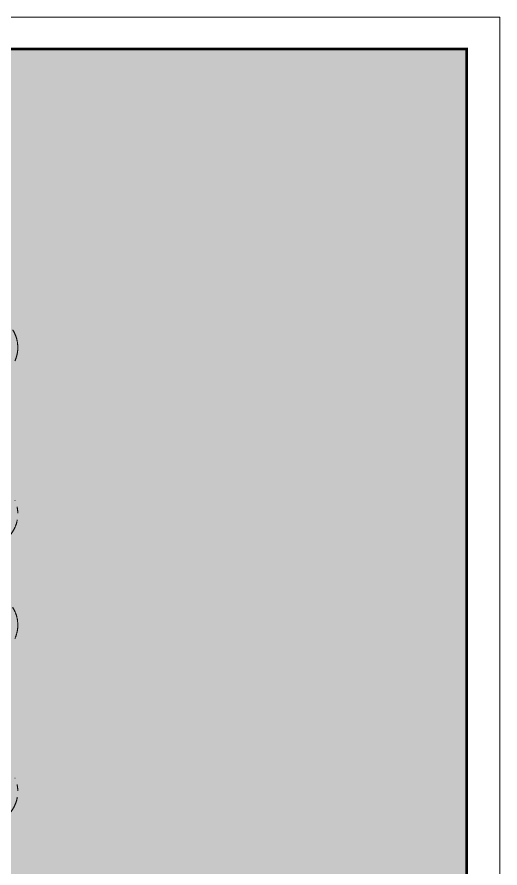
# Model space of a CAD drawing. Header units: millimetres. Extents: x -63086 to 144078, y -129912 to 13382.
# Drawn here: x 63418 to 68129, y -18858 to -10550 of the extents above; entities that cross this region are included whole.
import ezdxf

# ---------------------------------------------------------------- set-up
doc = ezdxf.new("R2010")
doc.units = ezdxf.units.MM
doc.linetypes.add('CENTERX2', pattern=[101.6, 63.5, -12.7, 12.7, -12.7])
doc.layers.get('0').update_dxf_attribs({"lineweight": 0})
doc.layers.add('004建具', color=7, linetype='Continuous', lineweight=9)
doc.layers.add('01用紙枠', color=7, linetype='Continuous', lineweight=5)

msp = doc.modelspace()

# ---------------------------------------------------------------- hatches: boundary and pattern name
at = {"ltscale": 10, "true_color": 0xfeeab9, "transparency": 33554480}
h = msp.add_hatch(color=254, dxfattribs=at)
h.dxf.hatch_style = 1
h.paths.add_polyline_path([(67804.4104, -10862.683), (45122.7384, -10862.683), (45122.7384, -26735.199), (67804.4104, -26735.199)])

# ---------------------------------------------------------------- linework, layer by layer
at = {"layer": '004建具', "linetype": 'CENTERX2', "ltscale": 5}
for centre, start, end in [((63100.8031, -13776.3749), 336.25050551, 66), ((63100.8031, -15401.3749), 294, 23.74949449), ((63100.8031, -16486.3749), 336.25050551, 66), ((63100.8031, -18111.3749), 294, 23.74949449)]:
    msp.add_arc(centre, 325, start, end, dxfattribs=at)
at = {"layer": '01用紙枠'}
msp.add_lwpolyline([(44798.5969, -10550.1355), (44798.5969, -27047.7465), (68128.5519, -27047.7465), (68128.5519, -10550.1355)], close=True, dxfattribs=at)
msp.add_lwpolyline([(44798.5969, -10550.1355), (44798.5969, -27047.7465), (68128.5519, -27047.7465), (68128.5519, -10550.1355)], close=True, dxfattribs=at)
at = {"layer": '01用紙枠', "const_width": 27.7738}
msp.add_lwpolyline([(45122.7384, -26735.199), (67804.4104, -26735.199), (67804.4104, -10862.683), (45122.7384, -10862.683)], close=True, dxfattribs=at)
msp.add_lwpolyline([(45122.7384, -26735.199), (67804.4104, -26735.199), (67804.4104, -10862.683), (45122.7384, -10862.683)], close=True, dxfattribs=at)
msp.add_lwpolyline([(45122.7384, -26735.199), (67804.4104, -26735.199), (67804.4104, -10862.683), (45122.7384, -10862.683)], close=True, dxfattribs=at)
at = {"layer": '01用紙枠', "lineweight": 5, "const_width": 27.7738}
msp.add_lwpolyline([(45122.7384, -26735.199), (67804.4104, -26735.199), (67804.4104, -10862.683), (45122.7384, -10862.683)], close=True, dxfattribs=at)
msp.add_lwpolyline([(45122.7384, -26735.199), (67804.4104, -26735.199), (67804.4104, -10862.683), (45122.7384, -10862.683)], close=True, dxfattribs=at)

doc.saveas('drawing.dxf')
